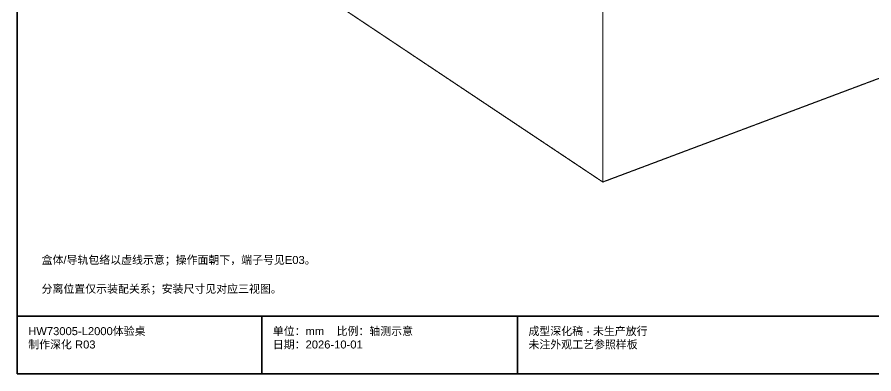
# Model space of a CAD drawing. Header units: millimetres. Extents: x 50 to 612415, y 2 to 4150.
# Drawn here: x 540050 to 543904, y 50 to 1653 of the extents above; entities that cross this region are included whole.
import ezdxf

# ---------------------------------------------------------------- set-up
doc = ezdxf.new("R2010")
doc.units = ezdxf.units.MM
doc.linetypes.add('DASHED', pattern=[1.524, 1.27, -0.254])
for name, color, linetype, lineweight in [('FRAME', 7, 'Continuous', 35), ('HIDDEN', 8, 'DASHED', 13), ('NOTE', 7, 'Continuous', 18)]:
    doc.layers.add(name, color=color, linetype=linetype, lineweight=lineweight)
doc.styles.add('CN', font='Arial Unicode.ttf')

msp = doc.modelspace()

# ---------------------------------------------------------------- linework, layer by layer
at = {"layer": 'FRAME'}
for p, q in [((540050, 310), (545890, 310)), ((541150, 50), (541150, 310)), ((542300, 50), (542300, 310))]:
    msp.add_line(p, q, dxfattribs=at)
msp.add_lwpolyline([(540050, 50), (545890, 50), (545890, 4150), (540050, 4150)], close=True, dxfattribs=at)
at = {"layer": 'HIDDEN', "color": 35, "true_color": 0xa8732e}
for p, q in [((542684.286, 912.376), (541120, 1955.233)), ((541120, 1955.233), (542684.286, 912.376)), ((542684.286, 912.376), (542684.286, 1702.624)), ((542684.286, 1702.624), (542684.286, 912.376)), ((544770, 1694.519), (542684.286, 912.376)), ((542684.286, 912.376), (544770, 1694.519))]:
    msp.add_line(p, q, dxfattribs=at)

# ---------------------------------------------------------------- texts
at = {"layer": 'NOTE', "char_height": 36, "attachment_point": 1, "style": 'CN'}
for s, insert, width in [('盒体/导轨包络以虚线示意；操作面朝下，端子号见E03。', (540160, 580), 5500), ('分离位置仅示装配关系；安装尺寸见对应三视图。', (540160, 450), 5500), ('HW73005-L2000体验桌\\P制作深化 R03', (540100, 260), 1000), ('单位：mm    比例：轴测示意\\P日期：2026-10-01', (541200, 260), 1050), ('成型深化稿 · 未生产放行\\P未注外观工艺参照样板', (542350, 260), 2890)]:
    msp.add_mtext(s, dxfattribs=dict(at, insert=insert, width=width))

doc.saveas('drawing.dxf')
